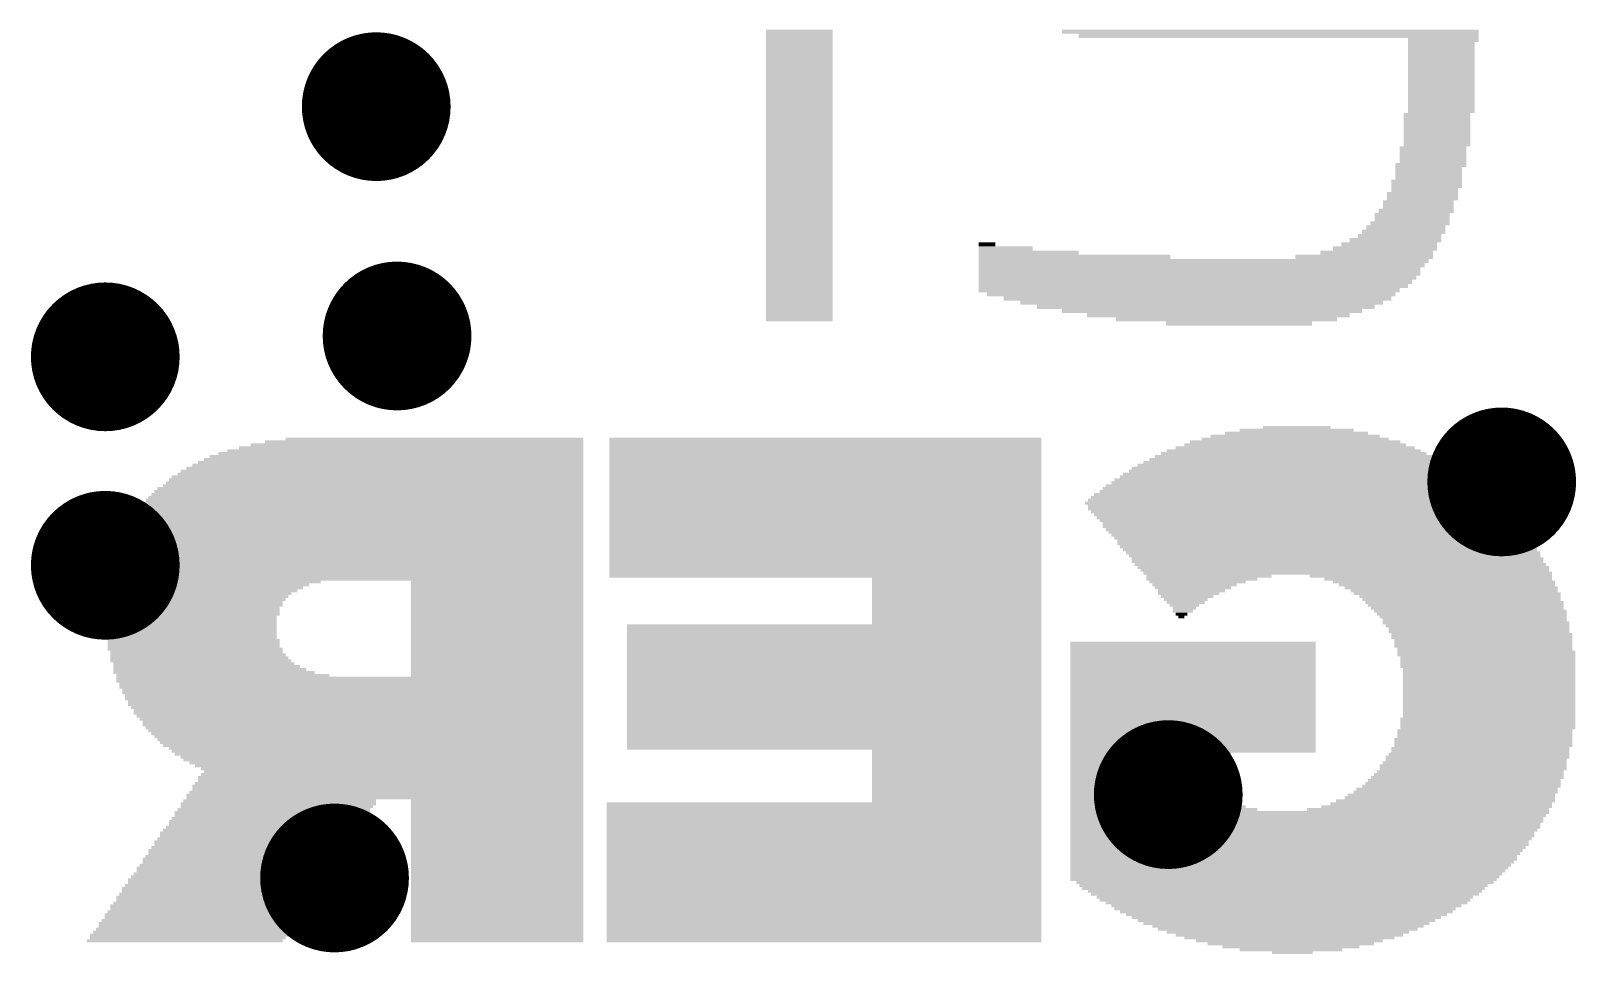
# Model space of a CAD drawing. Extents: x 0 to 50.8, y 0 to 22.9.
# Drawn here: x 7.42 to 16.84, y 6.78 to 12.4 of the extents above; entities that cross this region are included whole.
import ezdxf

# ---------------------------------------------------------------- set-up
doc = ezdxf.new("R2010")
doc.units = 0
doc.layers.add('18', color=110, linetype='CONTINUOUS')
doc.layers.add('22', color=6, linetype='CONTINUOUS')

# ---------------------------------------------------------------- blocks, each defined once
blk = doc.blocks.new('RECT')
blk.add_solid([(-0.5, -0.5), (0.5, -0.5), (-0.5, 0.5), (0.5, 0.5)])
blk = doc.blocks.new('ROUNDV')
at = {"const_width": 0.5}
blk.add_lwpolyline([(0, -0.25, 1), (0, 0.25, 1), (0, -0.25)], format="xyb", dxfattribs=at)

msp = doc.modelspace()

# ---------------------------------------------------------------- block references
at = {"layer": '18', "xscale": 0.9064, "yscale": 0.9064}
for p in [(9.525, 11.938), (9.525, 11.938), (9.652, 10.541), (9.652, 10.541), (7.874, 10.414), (7.874, 10.414), (16.383, 9.652), (16.383, 9.652), (7.874, 9.144), (7.874, 9.144), (14.351, 7.747), (14.351, 7.747), (9.271, 7.239), (9.271, 7.239)]:
    msp.add_blockref('ROUNDV', p, dxfattribs=at)
at = {"layer": '22', "rotation": 180}
for p, xscale, yscale in [((12.1031, 12.3952), 0.4064, 0.0254), ((12.1031, 12.3698), 0.4064, 0.0254), ((12.1031, 12.3444), 0.4064, 0.0254), ((14.9733, 12.3952), 2.54, 0.0254), ((15.0241, 12.3698), 2.4384, 0.0254), ((16.0274, 12.3444), 0.4318, 0.0254), ((12.1031, 12.319), 0.4064, 0.0254), ((12.1031, 12.2936), 0.4064, 0.0254), ((12.1031, 12.2682), 0.4064, 0.0254), ((12.1031, 12.2428), 0.4064, 0.0254), ((16.0147, 12.319), 0.4064, 0.0254), ((16.0147, 12.2936), 0.4064, 0.0254), ((16.0147, 12.2682), 0.4064, 0.0254), ((16.0147, 12.2428), 0.4064, 0.0254), ((12.1031, 12.2174), 0.4064, 0.0254), ((12.1031, 12.192), 0.4064, 0.0254), ((12.1031, 12.1666), 0.4064, 0.0254), ((12.1031, 12.1412), 0.4064, 0.0254), ((16.0147, 12.2174), 0.4064, 0.0254), ((16.0147, 12.192), 0.4064, 0.0254), ((16.0147, 12.1666), 0.4064, 0.0254), ((16.0147, 12.1412), 0.4064, 0.0254), ((12.1031, 12.1158), 0.4064, 0.0254), ((12.1031, 12.0904), 0.4064, 0.0254), ((12.1031, 12.065), 0.4064, 0.0254), ((12.1031, 12.0396), 0.4064, 0.0254), ((16.0147, 12.1158), 0.4064, 0.0254), ((16.0147, 12.0904), 0.4064, 0.0254), ((16.0147, 12.065), 0.4064, 0.0254), ((16.0147, 12.0396), 0.4064, 0.0254), ((12.1031, 12.0142), 0.4064, 0.0254), ((12.1031, 11.9888), 0.4064, 0.0254), ((12.1031, 11.9634), 0.4064, 0.0254), ((16.0147, 12.0142), 0.4064, 0.0254), ((16.0147, 11.9888), 0.4064, 0.0254), ((16.0147, 11.9634), 0.4064, 0.0254), ((12.1031, 11.938), 0.4064, 0.0254), ((12.1031, 11.9126), 0.4064, 0.0254), ((12.1031, 11.8872), 0.4064, 0.0254), ((12.1031, 11.8618), 0.4064, 0.0254), ((15.9893, 11.8872), 0.4064, 0.0254), ((15.9893, 11.8618), 0.4064, 0.0254), ((16.0147, 11.938), 0.4064, 0.0254), ((16.0147, 11.9126), 0.4064, 0.0254), ((12.1031, 11.8364), 0.4064, 0.0254), ((12.1031, 11.811), 0.4064, 0.0254), ((12.1031, 11.7856), 0.4064, 0.0254), ((12.1031, 11.7602), 0.4064, 0.0254), ((15.9893, 11.8364), 0.4064, 0.0254), ((15.9893, 11.811), 0.4064, 0.0254), ((15.9893, 11.7856), 0.4064, 0.0254), ((15.9893, 11.7602), 0.4064, 0.0254), ((12.1031, 11.7348), 0.4064, 0.0254), ((12.1031, 11.7094), 0.4064, 0.0254), ((12.1031, 11.684), 0.4064, 0.0254), ((15.9639, 11.684), 0.4064, 0.0254), ((15.9893, 11.7348), 0.4064, 0.0254), ((15.9893, 11.7094), 0.4064, 0.0254), ((12.1031, 11.6586), 0.4064, 0.0254), ((12.1031, 11.6332), 0.4064, 0.0254), ((12.1031, 11.6078), 0.4064, 0.0254), ((12.1031, 11.5824), 0.4064, 0.0254), ((15.9512, 11.5824), 0.4318, 0.0254), ((15.9639, 11.6586), 0.4064, 0.0254), ((15.9639, 11.6332), 0.4064, 0.0254), ((15.9639, 11.6078), 0.4064, 0.0254), ((12.1031, 11.557), 0.4064, 0.0254), ((12.1031, 11.5316), 0.4064, 0.0254), ((12.1031, 11.5062), 0.4064, 0.0254), ((12.1031, 11.4808), 0.4064, 0.0254), ((15.9258, 11.4808), 0.4318, 0.0254), ((15.9385, 11.557), 0.4064, 0.0254), ((15.9385, 11.5316), 0.4064, 0.0254), ((15.9385, 11.5062), 0.4064, 0.0254), ((12.1031, 11.4554), 0.4064, 0.0254), ((12.1031, 11.43), 0.4064, 0.0254), ((12.1031, 11.4046), 0.4064, 0.0254), ((15.9004, 11.4046), 0.4318, 0.0254), ((15.9258, 11.4554), 0.4318, 0.0254), ((15.9131, 11.43), 0.4064, 0.0254), ((12.1031, 11.3792), 0.4064, 0.0254), ((12.1031, 11.3538), 0.4064, 0.0254), ((12.1031, 11.3284), 0.4064, 0.0254), ((12.1031, 11.303), 0.4064, 0.0254), ((15.8623, 11.303), 0.4572, 0.0254), ((15.875, 11.3538), 0.4318, 0.0254), ((15.875, 11.3284), 0.4318, 0.0254), ((15.9004, 11.3792), 0.4318, 0.0254), ((12.1031, 11.2776), 0.4064, 0.0254), ((12.1031, 11.2522), 0.4064, 0.0254), ((12.1031, 11.2268), 0.4064, 0.0254), ((12.1031, 11.2014), 0.4064, 0.0254), ((15.7988, 11.2014), 0.4826, 0.0254), ((15.8242, 11.2268), 0.4826, 0.0254), ((15.8369, 11.2776), 0.4572, 0.0254), ((15.8369, 11.2522), 0.4572, 0.0254), ((12.1031, 11.176), 0.4064, 0.0254), ((12.1031, 11.1506), 0.4064, 0.0254), ((12.1031, 11.1252), 0.4064, 0.0254), ((12.1031, 11.0998), 0.4064, 0.0254), ((13.2461, 11.0998), 0.1016, 0.0254), ((15.6972, 11.0998), 0.5842, 0.0254), ((15.7353, 11.1252), 0.5588, 0.0254), ((15.7607, 11.1506), 0.508, 0.0254), ((15.7861, 11.176), 0.508, 0.0254), ((12.1031, 11.0744), 0.4064, 0.0254), ((12.1031, 11.049), 0.4064, 0.0254), ((12.1031, 11.0236), 0.4064, 0.0254), ((13.3604, 11.0744), 0.3302, 0.0254), ((13.5001, 11.049), 0.6096, 0.0254), ((13.7795, 11.0236), 1.1684, 0.0254), ((15.5448, 11.0236), 0.8382, 0.0254), ((15.621, 11.049), 0.6858, 0.0254), ((15.6718, 11.0744), 0.635, 0.0254), ((12.1031, 10.9982), 0.4064, 0.0254), ((12.1031, 10.9728), 0.4064, 0.0254), ((12.1031, 10.9474), 0.4064, 0.0254), ((12.1031, 10.922), 0.4064, 0.0254), ((14.5669, 10.9982), 2.7432, 0.0254), ((14.5542, 10.9728), 2.7178, 0.0254), ((14.5415, 10.9474), 2.6924, 0.0254), ((14.5415, 10.922), 2.6924, 0.0254), ((12.1031, 10.8966), 0.4064, 0.0254), ((12.1031, 10.8712), 0.4064, 0.0254), ((12.1031, 10.8458), 0.4064, 0.0254), ((12.1031, 10.8204), 0.4064, 0.0254), ((14.5288, 10.8966), 2.667, 0.0254), ((14.5161, 10.8712), 2.6416, 0.0254), ((14.5034, 10.8458), 2.6162, 0.0254), ((14.478, 10.8204), 2.5654, 0.0254), ((12.1031, 10.795), 0.4064, 0.0254), ((12.1031, 10.7696), 0.4064, 0.0254), ((12.1031, 10.7442), 0.4064, 0.0254), ((14.4907, 10.795), 2.4892, 0.0254), ((14.5288, 10.7696), 2.3622, 0.0254), ((14.5542, 10.7442), 2.2098, 0.0254), ((12.1031, 10.7188), 0.4064, 0.0254), ((12.1031, 10.6934), 0.4064, 0.0254), ((12.1031, 10.668), 0.4064, 0.0254), ((12.1031, 10.6426), 0.4064, 0.0254), ((14.5796, 10.7188), 2.0574, 0.0254), ((14.6177, 10.6934), 1.8288, 0.0254), ((14.6558, 10.668), 1.6002, 0.0254), ((14.7066, 10.6426), 1.3462, 0.0254), ((14.7828, 10.6172), 0.889, 0.0254), ((15.1333, 9.9847), 0.4089, 0.0178), ((9.7727, 9.8781), 2.0269, 0.0178), ((9.8171, 9.8958), 1.938, 0.0178), ((9.8793, 9.9136), 1.8136, 0.0178), ((12.2619, 9.9136), 2.6314, 0.0178), ((12.2619, 9.8958), 2.6314, 0.0178), ((12.2619, 9.8781), 2.6314, 0.0178), ((15.1244, 9.8781), 1.3513, 0.0178), ((15.1244, 9.8958), 1.2802, 0.0178), ((15.1244, 9.9136), 1.1379, 0.0178), ((15.1244, 9.9314), 1.0312, 0.0178), ((15.1333, 9.9492), 0.8712, 0.0178), ((15.1333, 9.967), 0.6934, 0.0178), ((9.6304, 9.7892), 2.3114, 0.0178), ((9.6482, 9.8069), 2.2758, 0.0178), ((9.6749, 9.8247), 2.2225, 0.0178), ((9.7015, 9.8425), 2.1692, 0.0178), ((9.7371, 9.8603), 2.098, 0.0178), ((12.2619, 9.8603), 2.6314, 0.0178), ((12.2619, 9.8425), 2.6314, 0.0178), ((12.2619, 9.8247), 2.6314, 0.0178), ((12.2619, 9.8069), 2.6314, 0.0178), ((12.2619, 9.7892), 2.6314, 0.0178), ((15.1155, 9.7892), 1.7602, 0.0178), ((15.1244, 9.8069), 1.7069, 0.0178), ((15.1155, 9.8247), 1.618, 0.0178), ((15.1155, 9.8425), 1.5469, 0.0178), ((15.1244, 9.8603), 1.458, 0.0178), ((9.5504, 9.7003), 2.4714, 0.0178), ((9.5593, 9.718), 2.4536, 0.0178), ((9.5771, 9.7358), 2.4181, 0.0178), ((9.5949, 9.7536), 2.3825, 0.0178), ((9.6126, 9.7714), 2.347, 0.0178), ((12.2619, 9.7714), 2.6314, 0.0178), ((12.2619, 9.7536), 2.6314, 0.0178), ((12.2619, 9.7358), 2.6314, 0.0178), ((12.2619, 9.718), 2.6314, 0.0178), ((12.2619, 9.7003), 2.6314, 0.0178), ((15.1155, 9.7003), 2.0803, 0.0178), ((15.1155, 9.718), 2.0091, 0.0178), ((15.1155, 9.7358), 1.9736, 0.0178), ((15.1155, 9.7536), 1.9025, 0.0178), ((15.1155, 9.7714), 1.8313, 0.0178), ((9.4882, 9.6114), 2.5959, 0.0178), ((9.506, 9.6291), 2.5603, 0.0178), ((9.5148, 9.6469), 2.5425, 0.0178), ((9.5237, 9.6647), 2.5248, 0.0178), ((9.5326, 9.6825), 2.507, 0.0178), ((12.2619, 9.6825), 2.6314, 0.0178), ((12.2619, 9.6647), 2.6314, 0.0178), ((12.2619, 9.6469), 2.6314, 0.0178), ((12.2619, 9.6291), 2.6314, 0.0178), ((12.2619, 9.6114), 2.6314, 0.0178), ((15.1155, 9.6114), 2.3292, 0.0178), ((15.1067, 9.6291), 2.2758, 0.0178), ((15.1155, 9.6469), 2.2225, 0.0178), ((15.1155, 9.6647), 2.1869, 0.0178), ((15.1155, 9.6825), 2.1158, 0.0178), ((9.4437, 9.5225), 2.6848, 0.0178), ((9.4437, 9.5047), 2.6848, 0.0178), ((9.4526, 9.5402), 2.667, 0.0178), ((9.4615, 9.558), 2.6492, 0.0178), ((9.4704, 9.5758), 2.6314, 0.0178), ((9.4793, 9.5936), 2.6137, 0.0178), ((12.2619, 9.5936), 2.6314, 0.0178), ((12.2619, 9.5758), 2.6314, 0.0178), ((12.2619, 9.558), 2.6314, 0.0178), ((12.2619, 9.5402), 2.6314, 0.0178), ((12.2619, 9.5225), 2.6314, 0.0178), ((12.2619, 9.5047), 2.6314, 0.0178), ((15.1067, 9.5225), 2.5248, 0.0178), ((15.1244, 9.5047), 2.5248, 0.0178), ((15.1067, 9.5402), 2.4892, 0.0178), ((15.1067, 9.558), 2.4536, 0.0178), ((15.1067, 9.5758), 2.4181, 0.0178), ((15.1155, 9.5936), 2.3647, 0.0178), ((9.4082, 9.4158), 2.7559, 0.0178), ((9.417, 9.4513), 2.7381, 0.0178), ((9.417, 9.4336), 2.7381, 0.0178), ((9.4259, 9.4691), 2.7203, 0.0178), ((9.4348, 9.4869), 2.7026, 0.0178), ((12.2619, 9.4869), 2.6314, 0.0178), ((12.2619, 9.4691), 2.6314, 0.0178), ((12.2619, 9.4513), 2.6314, 0.0178), ((12.2619, 9.4336), 2.6314, 0.0178), ((12.2619, 9.4158), 2.6314, 0.0178), ((15.1333, 9.4869), 2.5425, 0.0178), ((15.1511, 9.4691), 2.5425, 0.0178), ((15.1689, 9.4513), 2.5425, 0.0178), ((15.1867, 9.4336), 2.5425, 0.0178), ((15.2044, 9.4158), 2.5425, 0.0178), ((9.3815, 9.3269), 2.8092, 0.0178), ((9.3904, 9.3624), 2.7915, 0.0178), ((9.3904, 9.3447), 2.7915, 0.0178), ((9.3993, 9.398), 2.7737, 0.0178), ((9.3993, 9.3802), 2.7737, 0.0178), ((12.2619, 9.398), 2.6314, 0.0178), ((12.2619, 9.3802), 2.6314, 0.0178), ((12.2619, 9.3624), 2.6314, 0.0178), ((12.2619, 9.3447), 2.6314, 0.0178), ((12.2619, 9.3269), 2.6314, 0.0178), ((15.2222, 9.398), 2.5425, 0.0178), ((15.2222, 9.3802), 2.5425, 0.0178), ((15.24, 9.3624), 2.5425, 0.0178), ((15.2578, 9.3447), 2.5425, 0.0178), ((15.2756, 9.3269), 2.5425, 0.0178), ((9.3637, 9.2558), 2.8448, 0.0178), ((9.3637, 9.238), 2.8448, 0.0178), ((9.3637, 9.2202), 2.8448, 0.0178), ((9.3726, 9.2913), 2.827, 0.0178), ((9.3726, 9.2735), 2.827, 0.0178), ((9.3815, 9.3091), 2.8092, 0.0178), ((12.2619, 9.3091), 2.6314, 0.0178), ((12.2619, 9.2913), 2.6314, 0.0178), ((12.2619, 9.2735), 2.6314, 0.0178), ((12.2619, 9.2558), 2.6314, 0.0178), ((12.2619, 9.238), 2.6314, 0.0178), ((12.2619, 9.2202), 2.6314, 0.0178), ((15.2845, 9.3091), 2.5248, 0.0178), ((15.3022, 9.2913), 2.5248, 0.0178), ((15.3111, 9.2735), 2.5425, 0.0178), ((15.32, 9.2558), 2.5248, 0.0178), ((15.3378, 9.238), 2.5248, 0.0178), ((15.3556, 9.2202), 2.5248, 0.0178), ((9.3459, 9.1313), 2.8804, 0.0178), ((9.3548, 9.2024), 2.8626, 0.0178), ((9.3548, 9.1846), 2.8626, 0.0178), ((9.3548, 9.1669), 2.8626, 0.0178), ((9.3548, 9.1491), 2.8626, 0.0178), ((12.2619, 9.2024), 2.6314, 0.0178), ((12.2619, 9.1846), 2.6314, 0.0178), ((12.2619, 9.1669), 2.6314, 0.0178), ((12.2619, 9.1491), 2.6314, 0.0178), ((12.2619, 9.1313), 2.6314, 0.0178), ((15.3645, 9.2024), 2.507, 0.0178), ((15.3822, 9.1846), 2.507, 0.0178), ((15.3822, 9.1669), 2.507, 0.0178), ((15.4, 9.1491), 2.507, 0.0178), ((15.4178, 9.1313), 2.507, 0.0178), ((8.5369, 9.0424), 1.2979, 0.0178), ((9.3459, 9.1135), 2.8804, 0.0178), ((9.3459, 9.0957), 2.8804, 0.0178), ((9.3459, 9.078), 2.8804, 0.0178), ((9.3459, 9.0602), 2.8804, 0.0178), ((10.2616, 9.0424), 1.049, 0.0178), ((12.2619, 9.1135), 2.6314, 0.0178), ((12.2619, 9.0957), 2.6314, 0.0178), ((12.2619, 9.078), 2.6314, 0.0178), ((13.062, 9.0602), 1.0312, 0.0178), ((13.062, 9.0424), 1.0312, 0.0178), ((15.4267, 9.1135), 2.4892, 0.0178), ((15.4445, 9.0957), 2.4892, 0.0178), ((14.5999, 9.078), 0.7645, 0.0178), ((14.5555, 9.0602), 0.6756, 0.0178), ((14.5288, 9.0424), 0.5867, 0.0178), ((15.9512, 9.078), 1.4757, 0.0178), ((15.9957, 9.0602), 1.3868, 0.0178), ((16.0312, 9.0424), 1.3513, 0.0178), ((8.4836, 9.0068), 1.1913, 0.0178), ((8.4391, 8.9535), 1.1024, 0.0178), ((8.5014, 9.0246), 1.2268, 0.0178), ((8.4658, 8.9891), 1.1557, 0.0178), ((8.448, 8.9713), 1.1201, 0.0178), ((10.2616, 9.0246), 1.049, 0.0178), ((10.2616, 9.0068), 1.049, 0.0178), ((10.2616, 8.9891), 1.049, 0.0178), ((10.2616, 8.9713), 1.049, 0.0178), ((10.2616, 8.9535), 1.049, 0.0178), ((13.062, 9.0246), 1.0312, 0.0178), ((13.062, 9.0068), 1.0312, 0.0178), ((13.062, 8.9891), 1.0312, 0.0178), ((13.062, 8.9713), 1.0312, 0.0178), ((13.062, 8.9535), 1.0312, 0.0178), ((14.511, 9.0246), 0.5156, 0.0178), ((14.5021, 9.0068), 0.4623, 0.0178), ((14.4932, 8.9891), 0.4089, 0.0178), ((14.4755, 8.9713), 0.3734, 0.0178), ((14.4666, 8.9535), 0.32, 0.0178), ((16.049, 9.0246), 1.3157, 0.0178), ((16.0757, 9.0068), 1.2979, 0.0178), ((16.0934, 8.9891), 1.2624, 0.0178), ((16.1112, 8.9713), 1.2624, 0.0178), ((16.129, 8.9535), 1.2268, 0.0178), ((8.4303, 8.9357), 1.0846, 0.0178), ((8.4214, 8.9179), 1.0668, 0.0178), ((8.4214, 8.9002), 1.0668, 0.0178), ((8.4125, 8.8824), 1.049, 0.0178), ((8.4125, 8.8646), 1.049, 0.0178), ((8.4125, 8.8468), 1.049, 0.0178), ((10.2616, 8.9357), 1.049, 0.0178), ((10.2616, 8.9179), 1.049, 0.0178), ((10.2616, 8.9002), 1.049, 0.0178), ((10.2616, 8.8824), 1.049, 0.0178), ((10.2616, 8.8646), 1.049, 0.0178), ((10.2616, 8.8468), 1.049, 0.0178), ((13.062, 8.9357), 1.0312, 0.0178), ((13.062, 8.9179), 1.0312, 0.0178), ((13.062, 8.9002), 1.0312, 0.0178), ((13.062, 8.8824), 1.0312, 0.0178), ((13.062, 8.8646), 1.0312, 0.0178), ((13.062, 8.8468), 1.0312, 0.0178), ((14.4577, 8.9357), 0.2667, 0.0178), ((14.4577, 8.9179), 0.2311, 0.0178), ((14.4488, 8.9002), 0.1778, 0.0178), ((14.4399, 8.8646), 0.1245, 0.0178), ((14.4488, 8.8824), 0.1422, 0.0178), ((14.431, 8.8468), 0.0711, 0.0178), ((16.1379, 8.9357), 1.209, 0.0178), ((16.1557, 8.9179), 1.209, 0.0178), ((16.1646, 8.9002), 1.1913, 0.0178), ((16.1735, 8.8824), 1.1735, 0.0178), ((16.1912, 8.8646), 1.1735, 0.0178), ((16.2001, 8.8468), 1.1557, 0.0178), ((8.4036, 8.829), 1.0312, 0.0178), ((8.4036, 8.8113), 1.0312, 0.0178), ((8.4036, 8.7935), 1.0312, 0.0178), ((8.4036, 8.7757), 1.0312, 0.0178), ((8.4036, 8.7579), 1.0312, 0.0178), ((10.2616, 8.829), 1.049, 0.0178), ((10.2616, 8.8113), 1.049, 0.0178), ((10.2616, 8.7935), 1.049, 0.0178), ((10.2616, 8.7757), 1.049, 0.0178), ((10.2616, 8.7579), 1.049, 0.0178), ((12.3152, 8.7757), 2.5248, 0.0178), ((12.3152, 8.7579), 2.5248, 0.0178), ((13.062, 8.829), 1.0312, 0.0178), ((13.062, 8.8113), 1.0312, 0.0178), ((13.062, 8.7935), 1.0312, 0.0178), ((14.431, 8.829), 0.0356, 0.0178), ((16.209, 8.829), 1.1379, 0.0178), ((16.2179, 8.8113), 1.1201, 0.0178), ((16.2268, 8.7935), 1.1379, 0.0178), ((16.2357, 8.7757), 1.1201, 0.0178), ((16.2446, 8.7579), 1.1024, 0.0178), ((8.4036, 8.7401), 1.0312, 0.0178), ((8.4036, 8.7224), 1.0312, 0.0178), ((8.4036, 8.7046), 1.0312, 0.0178), ((8.4125, 8.6868), 1.049, 0.0178), ((8.4125, 8.669), 1.049, 0.0178), ((10.2616, 8.7401), 1.049, 0.0178), ((10.2616, 8.7224), 1.049, 0.0178), ((10.2616, 8.7046), 1.049, 0.0178), ((10.2616, 8.6868), 1.049, 0.0178), ((10.2616, 8.669), 1.049, 0.0178), ((12.3152, 8.7401), 2.5248, 0.0178), ((12.3152, 8.7224), 2.5248, 0.0178), ((12.3152, 8.7046), 2.5248, 0.0178), ((12.3152, 8.6868), 2.5248, 0.0178), ((12.3152, 8.669), 2.5248, 0.0178), ((14.5021, 8.669), 1.4935, 0.0178), ((16.2446, 8.7401), 1.1024, 0.0178), ((16.2624, 8.7224), 1.1024, 0.0178), ((16.2624, 8.7046), 1.1024, 0.0178), ((16.2712, 8.6868), 1.0846, 0.0178), ((16.2712, 8.669), 1.0846, 0.0178), ((8.4125, 8.6512), 1.049, 0.0178), ((8.4214, 8.6335), 1.0668, 0.0178), ((8.4391, 8.5979), 1.0668, 0.0178), ((8.448, 8.5801), 1.0846, 0.0178), ((8.4569, 8.5623), 1.1024, 0.0178), ((8.4303, 8.6157), 1.049, 0.0178), ((10.2616, 8.6512), 1.049, 0.0178), ((10.2616, 8.6335), 1.049, 0.0178), ((10.2616, 8.6157), 1.049, 0.0178), ((10.2616, 8.5979), 1.049, 0.0178), ((10.2616, 8.5801), 1.049, 0.0178), ((10.2616, 8.5623), 1.049, 0.0178), ((12.3152, 8.6512), 2.5248, 0.0178), ((12.3152, 8.6335), 2.5248, 0.0178), ((12.3152, 8.6157), 2.5248, 0.0178), ((12.3152, 8.5979), 2.5248, 0.0178), ((12.3152, 8.5801), 2.5248, 0.0178), ((12.3152, 8.5623), 2.5248, 0.0178), ((14.5021, 8.6512), 1.4935, 0.0178), ((14.5021, 8.6335), 1.4935, 0.0178), ((14.5021, 8.6157), 1.4935, 0.0178), ((14.5021, 8.5979), 1.4935, 0.0178), ((14.5021, 8.5801), 1.4935, 0.0178), ((14.5021, 8.5623), 1.4935, 0.0178), ((16.2712, 8.6512), 1.0846, 0.0178), ((16.2801, 8.6335), 1.0668, 0.0178), ((16.289, 8.6157), 1.0846, 0.0178), ((16.289, 8.5979), 1.0846, 0.0178), ((16.2979, 8.5801), 1.0668, 0.0178), ((16.2979, 8.5623), 1.0668, 0.0178), ((8.4747, 8.5446), 1.1024, 0.0178), ((8.4925, 8.5268), 1.1379, 0.0178), ((8.5369, 8.4912), 1.2268, 0.0178), ((8.5103, 8.509), 1.1735, 0.0178), ((8.5903, 8.4734), 1.2979, 0.0178), ((10.2616, 8.5446), 1.049, 0.0178), ((10.2616, 8.5268), 1.049, 0.0178), ((10.2616, 8.509), 1.049, 0.0178), ((10.2616, 8.4912), 1.049, 0.0178), ((10.2616, 8.4734), 1.049, 0.0178), ((12.3152, 8.5446), 2.5248, 0.0178), ((12.3152, 8.5268), 2.5248, 0.0178), ((12.3152, 8.509), 2.5248, 0.0178), ((12.3152, 8.4912), 2.5248, 0.0178), ((12.3152, 8.4734), 2.5248, 0.0178), ((14.5021, 8.5446), 1.4935, 0.0178), ((14.5021, 8.5268), 1.4935, 0.0178), ((14.5021, 8.509), 1.4935, 0.0178), ((14.5021, 8.4912), 1.4935, 0.0178), ((14.5021, 8.4734), 1.4935, 0.0178), ((16.2979, 8.5446), 1.0668, 0.0178), ((16.2979, 8.5268), 1.0668, 0.0178), ((16.3068, 8.509), 1.049, 0.0178), ((16.3068, 8.4912), 1.049, 0.0178), ((16.3068, 8.4734), 1.049, 0.0178), ((9.3637, 8.4557), 2.8448, 0.0178), ((9.3637, 8.4379), 2.8448, 0.0178), ((9.3726, 8.4201), 2.827, 0.0178), ((9.3726, 8.4023), 2.827, 0.0178), ((9.3815, 8.3845), 2.8092, 0.0178), ((12.3152, 8.4557), 2.5248, 0.0178), ((12.3152, 8.4379), 2.5248, 0.0178), ((12.3152, 8.4201), 2.5248, 0.0178), ((12.3152, 8.4023), 2.5248, 0.0178), ((12.3152, 8.3845), 2.5248, 0.0178), ((14.5021, 8.4557), 1.4935, 0.0178), ((14.5021, 8.4379), 1.4935, 0.0178), ((14.5021, 8.4201), 1.4935, 0.0178), ((14.5021, 8.4023), 1.4935, 0.0178), ((14.5021, 8.3845), 1.4935, 0.0178), ((16.3068, 8.4557), 1.049, 0.0178), ((16.3068, 8.4379), 1.049, 0.0178), ((16.3068, 8.4201), 1.049, 0.0178), ((16.3068, 8.4023), 1.049, 0.0178), ((16.3068, 8.3845), 1.049, 0.0178), ((9.3815, 8.3668), 2.8092, 0.0178), ((9.3904, 8.349), 2.7915, 0.0178), ((9.3904, 8.3312), 2.7915, 0.0178), ((9.3993, 8.3134), 2.7737, 0.0178), ((9.3993, 8.2956), 2.7737, 0.0178), ((9.4082, 8.2779), 2.7559, 0.0178), ((12.3152, 8.3668), 2.5248, 0.0178), ((12.3152, 8.349), 2.5248, 0.0178), ((12.3152, 8.3312), 2.5248, 0.0178), ((12.3152, 8.3134), 2.5248, 0.0178), ((12.3152, 8.2956), 2.5248, 0.0178), ((12.3152, 8.2779), 2.5248, 0.0178), ((14.5021, 8.3668), 1.4935, 0.0178), ((14.5021, 8.349), 1.4935, 0.0178), ((14.5021, 8.3312), 1.4935, 0.0178), ((14.5021, 8.3134), 1.4935, 0.0178), ((14.5021, 8.2956), 1.4935, 0.0178), ((14.5021, 8.2779), 1.4935, 0.0178), ((16.3068, 8.3668), 1.049, 0.0178), ((16.3068, 8.349), 1.049, 0.0178), ((16.3068, 8.3312), 1.049, 0.0178), ((16.3068, 8.3134), 1.049, 0.0178), ((16.3068, 8.2956), 1.049, 0.0178), ((16.3068, 8.2779), 1.049, 0.0178), ((9.417, 8.2601), 2.7381, 0.0178), ((9.417, 8.2423), 2.7381, 0.0178), ((9.4259, 8.2245), 2.7203, 0.0178), ((9.4348, 8.2067), 2.7026, 0.0178), ((9.4437, 8.189), 2.6848, 0.0178), ((12.3152, 8.2601), 2.5248, 0.0178), ((12.3152, 8.2423), 2.5248, 0.0178), ((12.3152, 8.2245), 2.5248, 0.0178), ((12.3152, 8.2067), 2.5248, 0.0178), ((12.3152, 8.189), 2.5248, 0.0178), ((14.5021, 8.2601), 1.4935, 0.0178), ((14.5021, 8.2423), 1.4935, 0.0178), ((14.5021, 8.2245), 1.4935, 0.0178), ((14.5021, 8.2067), 1.4935, 0.0178), ((14.5021, 8.189), 1.4935, 0.0178), ((16.2979, 8.2067), 1.0668, 0.0178), ((16.2979, 8.189), 1.0668, 0.0178), ((16.3068, 8.2601), 1.049, 0.0178), ((16.3068, 8.2423), 1.049, 0.0178), ((16.3068, 8.2245), 1.049, 0.0178), ((9.4437, 8.1712), 2.6848, 0.0178), ((9.4526, 8.1534), 2.667, 0.0178), ((9.4615, 8.1356), 2.6492, 0.0178), ((9.4704, 8.1178), 2.6314, 0.0178), ((9.4793, 8.1001), 2.6137, 0.0178), ((12.3152, 8.1712), 2.5248, 0.0178), ((12.3152, 8.1534), 2.5248, 0.0178), ((12.3152, 8.1356), 2.5248, 0.0178), ((12.3152, 8.1178), 2.5248, 0.0178), ((12.3152, 8.1001), 2.5248, 0.0178), ((14.5021, 8.1712), 1.4935, 0.0178), ((14.5021, 8.1534), 1.4935, 0.0178), ((14.5021, 8.1356), 1.4935, 0.0178), ((14.5021, 8.1178), 1.4935, 0.0178), ((14.5021, 8.1001), 1.4935, 0.0178), ((16.2801, 8.1356), 1.0668, 0.0178), ((16.2801, 8.1178), 1.0668, 0.0178), ((16.2801, 8.1001), 1.0668, 0.0178), ((16.2979, 8.1712), 1.0668, 0.0178), ((16.2979, 8.1534), 1.0668, 0.0178), ((9.4882, 8.0823), 2.5959, 0.0178), ((9.4971, 8.0645), 2.5781, 0.0178), ((9.506, 8.0467), 2.5603, 0.0178), ((9.5237, 8.0289), 2.5248, 0.0178), ((9.5326, 8.0112), 2.507, 0.0178), ((12.3152, 8.0823), 2.5248, 0.0178), ((12.3152, 8.0645), 2.5248, 0.0178), ((12.3152, 8.0467), 2.5248, 0.0178), ((12.3152, 8.0289), 2.5248, 0.0178), ((13.062, 8.0112), 1.0312, 0.0178), ((14.5021, 8.0823), 1.4935, 0.0178), ((14.5021, 8.0645), 1.4935, 0.0178), ((14.5021, 8.0467), 1.4935, 0.0178), ((14.5021, 8.0289), 1.4935, 0.0178), ((14.5021, 8.0112), 1.4935, 0.0178), ((16.2535, 8.0289), 1.0846, 0.0178), ((16.2535, 8.0112), 1.0846, 0.0178), ((16.2712, 8.0823), 1.0846, 0.0178), ((16.2712, 8.0645), 1.0846, 0.0178), ((16.2712, 8.0467), 1.0846, 0.0178), ((9.5415, 7.9934), 2.4892, 0.0178), ((9.5593, 7.9756), 2.4536, 0.0178), ((9.5682, 7.9578), 2.4359, 0.0178), ((9.586, 7.94), 2.4003, 0.0178), ((9.6037, 7.9223), 2.3647, 0.0178), ((9.6215, 7.9045), 2.3292, 0.0178), ((13.062, 7.9934), 1.0312, 0.0178), ((13.062, 7.9756), 1.0312, 0.0178), ((13.062, 7.9578), 1.0312, 0.0178), ((13.062, 7.94), 1.0312, 0.0178), ((13.062, 7.9223), 1.0312, 0.0178), ((13.062, 7.9045), 1.0312, 0.0178), ((14.2443, 7.9934), 0.9779, 0.0178), ((14.2443, 7.9756), 0.9779, 0.0178), ((14.2443, 7.9578), 0.9779, 0.0178), ((14.2443, 7.94), 0.9779, 0.0178), ((14.2443, 7.9223), 0.9779, 0.0178), ((14.2443, 7.9045), 0.9779, 0.0178), ((16.209, 7.9223), 1.1379, 0.0178), ((16.209, 7.9045), 1.1379, 0.0178), ((16.2179, 7.94), 1.1201, 0.0178), ((16.2268, 7.9578), 1.1024, 0.0178), ((16.2357, 7.9756), 1.1201, 0.0178), ((16.2446, 7.9934), 1.1024, 0.0178), ((9.6037, 7.8156), 2.3647, 0.0178), ((9.6126, 7.8511), 2.347, 0.0178), ((9.6126, 7.8334), 2.347, 0.0178), ((9.6215, 7.8689), 2.3292, 0.0178), ((9.6304, 7.8867), 2.3114, 0.0178), ((13.062, 7.8867), 1.0312, 0.0178), ((13.062, 7.8689), 1.0312, 0.0178), ((13.062, 7.8511), 1.0312, 0.0178), ((13.062, 7.8334), 1.0312, 0.0178), ((13.062, 7.8156), 1.0312, 0.0178), ((14.2443, 7.8867), 0.9779, 0.0178), ((14.2443, 7.8689), 0.9779, 0.0178), ((14.2443, 7.8511), 0.9779, 0.0178), ((14.2443, 7.8334), 0.9779, 0.0178), ((14.2443, 7.8156), 0.9779, 0.0178), ((16.1468, 7.8156), 1.1913, 0.0178), ((16.1557, 7.8334), 1.1735, 0.0178), ((16.1735, 7.8511), 1.1735, 0.0178), ((16.1823, 7.8689), 1.1557, 0.0178), ((16.1912, 7.8867), 1.1379, 0.0178), ((9.5771, 7.7445), 2.4181, 0.0178), ((9.5771, 7.7267), 2.4181, 0.0178), ((9.586, 7.7622), 2.4003, 0.0178), ((9.5949, 7.7978), 2.3825, 0.0178), ((9.5949, 7.78), 2.3825, 0.0178), ((13.062, 7.7978), 1.0312, 0.0178), ((13.062, 7.78), 1.0312, 0.0178), ((13.062, 7.7622), 1.0312, 0.0178), ((13.062, 7.7445), 1.0312, 0.0178), ((13.062, 7.7267), 1.0312, 0.0178), ((14.2443, 7.7978), 0.9779, 0.0178), ((14.2443, 7.78), 0.9779, 0.0178), ((14.2443, 7.7622), 0.9779, 0.0178), ((14.2443, 7.7445), 0.9779, 0.0178), ((14.2443, 7.7267), 0.9779, 0.0178), ((16.0668, 7.7267), 1.2802, 0.0178), ((16.0757, 7.7445), 1.2624, 0.0178), ((16.1023, 7.7622), 1.2446, 0.0178), ((16.1112, 7.78), 1.2268, 0.0178), ((16.1379, 7.7978), 1.209, 0.0178), ((8.8925, 7.6378), 1.1913, 0.0178), ((8.8837, 7.62), 1.1735, 0.0178), ((8.9014, 7.6556), 1.1735, 0.0178), ((8.9192, 7.6733), 1.1735, 0.0178), ((8.9281, 7.6911), 1.1913, 0.0178), ((8.937, 7.7089), 1.1735, 0.0178), ((10.2616, 7.7089), 1.049, 0.0178), ((10.2616, 7.6911), 1.049, 0.0178), ((10.2616, 7.6733), 1.049, 0.0178), ((10.2616, 7.6556), 1.049, 0.0178), ((10.2616, 7.6378), 1.049, 0.0178), ((10.2616, 7.62), 1.049, 0.0178), ((12.253, 7.6911), 2.6492, 0.0178), ((12.253, 7.6733), 2.6492, 0.0178), ((12.253, 7.6556), 2.6492, 0.0178), ((12.253, 7.6378), 2.6492, 0.0178), ((12.253, 7.62), 2.6492, 0.0178), ((13.062, 7.7089), 1.0312, 0.0178), ((14.2443, 7.7089), 0.9779, 0.0178), ((14.2621, 7.6911), 1.0135, 0.0178), ((14.3243, 7.6556), 1.1379, 0.0178), ((15.2133, 7.6378), 2.9159, 0.0178), ((15.2044, 7.62), 2.8981, 0.0178), ((14.2888, 7.6733), 1.0668, 0.0178), ((15.9334, 7.6556), 1.4757, 0.0178), ((15.9868, 7.6733), 1.4046, 0.0178), ((16.0134, 7.6911), 1.3513, 0.0178), ((16.0401, 7.7089), 1.3335, 0.0178), ((8.8214, 7.5311), 1.1913, 0.0178), ((8.8303, 7.5489), 1.1735, 0.0178), ((8.857, 7.5844), 1.1913, 0.0178), ((8.8481, 7.5667), 1.1735, 0.0178), ((8.8659, 7.6022), 1.1735, 0.0178), ((10.2616, 7.6022), 1.049, 0.0178), ((10.2616, 7.5844), 1.049, 0.0178), ((10.2616, 7.5667), 1.049, 0.0178), ((10.2616, 7.5489), 1.049, 0.0178), ((10.2616, 7.5311), 1.049, 0.0178), ((12.253, 7.6022), 2.6492, 0.0178), ((12.253, 7.5844), 2.6492, 0.0178), ((12.253, 7.5667), 2.6492, 0.0178), ((12.253, 7.5489), 2.6492, 0.0178), ((12.253, 7.5311), 2.6492, 0.0178), ((15.1956, 7.6022), 2.8804, 0.0178), ((15.1956, 7.5844), 2.8804, 0.0178), ((15.1867, 7.5667), 2.8626, 0.0178), ((15.1867, 7.5489), 2.8626, 0.0178), ((15.1778, 7.5311), 2.8448, 0.0178), ((8.7592, 7.4422), 1.1735, 0.0178), ((8.7681, 7.46), 1.1913, 0.0178), ((8.7859, 7.4778), 1.1913, 0.0178), ((8.8036, 7.5133), 1.1913, 0.0178), ((8.7948, 7.4955), 1.1735, 0.0178), ((10.2616, 7.5133), 1.049, 0.0178), ((10.2616, 7.4955), 1.049, 0.0178), ((10.2616, 7.4778), 1.049, 0.0178), ((10.2616, 7.46), 1.049, 0.0178), ((10.2616, 7.4422), 1.049, 0.0178), ((12.253, 7.5133), 2.6492, 0.0178), ((12.253, 7.4955), 2.6492, 0.0178), ((12.253, 7.4778), 2.6492, 0.0178), ((12.253, 7.46), 2.6492, 0.0178), ((12.253, 7.4422), 2.6492, 0.0178), ((15.1511, 7.46), 2.7915, 0.0178), ((15.1511, 7.4422), 2.7915, 0.0178), ((15.1689, 7.5133), 2.827, 0.0178), ((15.1689, 7.4955), 2.827, 0.0178), ((15.16, 7.4778), 2.8092, 0.0178), ((8.697, 7.3533), 1.1913, 0.0178), ((8.6881, 7.3355), 1.1735, 0.0178), ((8.7147, 7.3711), 1.1913, 0.0178), ((8.7325, 7.4066), 1.1913, 0.0178), ((8.7236, 7.3889), 1.1735, 0.0178), ((8.7503, 7.4244), 1.1913, 0.0178), ((10.2616, 7.4244), 1.049, 0.0178), ((10.2616, 7.4066), 1.049, 0.0178), ((10.2616, 7.3889), 1.049, 0.0178), ((10.2616, 7.3711), 1.049, 0.0178), ((10.2616, 7.3533), 1.049, 0.0178), ((10.2616, 7.3355), 1.049, 0.0178), ((12.253, 7.4244), 2.6492, 0.0178), ((12.253, 7.4066), 2.6492, 0.0178), ((12.253, 7.3889), 2.6492, 0.0178), ((12.253, 7.3711), 2.6492, 0.0178), ((12.253, 7.3533), 2.6492, 0.0178), ((12.253, 7.3355), 2.6492, 0.0178), ((15.1422, 7.4244), 2.7737, 0.0178), ((15.1333, 7.4066), 2.7559, 0.0178), ((15.1244, 7.3889), 2.7381, 0.0178), ((15.1155, 7.3711), 2.7203, 0.0178), ((15.1155, 7.3533), 2.7203, 0.0178), ((15.1067, 7.3355), 2.7026, 0.0178), ((8.6258, 7.2466), 1.1913, 0.0178), ((8.6436, 7.2644), 1.1913, 0.0178), ((8.6525, 7.2822), 1.1735, 0.0178), ((8.6614, 7.3), 1.1913, 0.0178), ((8.6792, 7.3177), 1.1913, 0.0178), ((10.2616, 7.3177), 1.049, 0.0178), ((10.2616, 7.3), 1.049, 0.0178), ((10.2616, 7.2822), 1.049, 0.0178), ((10.2616, 7.2644), 1.049, 0.0178), ((10.2616, 7.2466), 1.049, 0.0178), ((12.253, 7.3177), 2.6492, 0.0178), ((12.253, 7.3), 2.6492, 0.0178), ((12.253, 7.2822), 2.6492, 0.0178), ((12.253, 7.2644), 2.6492, 0.0178), ((12.253, 7.2466), 2.6492, 0.0178), ((15.0622, 7.2466), 2.6137, 0.0178), ((15.0978, 7.3177), 2.6848, 0.0178), ((15.0889, 7.3), 2.667, 0.0178), ((15.08, 7.2822), 2.6492, 0.0178), ((15.0711, 7.2644), 2.6314, 0.0178), ((8.5725, 7.1755), 1.1913, 0.0178), ((8.5725, 7.1577), 1.1913, 0.0178), ((8.5903, 7.1933), 1.1913, 0.0178), ((8.6081, 7.2288), 1.1913, 0.0178), ((8.6081, 7.2111), 1.1913, 0.0178), ((10.2616, 7.2288), 1.049, 0.0178), ((10.2616, 7.2111), 1.049, 0.0178), ((10.2616, 7.1933), 1.049, 0.0178), ((10.2616, 7.1755), 1.049, 0.0178), ((10.2616, 7.1577), 1.049, 0.0178), ((12.253, 7.2288), 2.6492, 0.0178), ((12.253, 7.2111), 2.6492, 0.0178), ((12.253, 7.1933), 2.6492, 0.0178), ((12.253, 7.1755), 2.6492, 0.0178), ((12.253, 7.1577), 2.6492, 0.0178), ((15.0533, 7.2288), 2.5959, 0.0178), ((15.0622, 7.2111), 2.5425, 0.0178), ((15.0533, 7.1933), 2.4892, 0.0178), ((15.0533, 7.1755), 2.4536, 0.0178), ((15.0622, 7.1577), 2.4003, 0.0178), ((8.5014, 7.0688), 1.1913, 0.0178), ((8.5192, 7.0866), 1.1913, 0.0178), ((8.5369, 7.1222), 1.1913, 0.0178), ((8.5369, 7.1044), 1.1913, 0.0178), ((8.5547, 7.1399), 1.1913, 0.0178), ((10.2616, 7.1399), 1.049, 0.0178), ((10.2616, 7.1222), 1.049, 0.0178), ((10.2616, 7.1044), 1.049, 0.0178), ((10.2616, 7.0866), 1.049, 0.0178), ((10.2616, 7.0688), 1.049, 0.0178), ((12.253, 7.1399), 2.6492, 0.0178), ((12.253, 7.1222), 2.6492, 0.0178), ((12.253, 7.1044), 2.6492, 0.0178), ((12.253, 7.0866), 2.6492, 0.0178), ((12.253, 7.0688), 2.6492, 0.0178), ((15.0622, 7.1399), 2.3647, 0.0178), ((15.0622, 7.1222), 2.2936, 0.0178), ((15.0622, 7.1044), 2.2581, 0.0178), ((15.0711, 7.0866), 2.2047, 0.0178), ((15.0711, 7.0688), 2.1336, 0.0178), ((8.4303, 6.9621), 1.1913, 0.0178), ((8.448, 6.9799), 1.1913, 0.0178), ((8.4658, 7.0155), 1.1913, 0.0178), ((8.4658, 6.9977), 1.1913, 0.0178), ((8.4836, 7.0333), 1.1913, 0.0178), ((8.5014, 7.051), 1.1913, 0.0178), ((10.2616, 7.051), 1.049, 0.0178), ((10.2616, 7.0333), 1.049, 0.0178), ((10.2616, 7.0155), 1.049, 0.0178), ((10.2616, 6.9977), 1.049, 0.0178), ((10.2616, 6.9799), 1.049, 0.0178), ((10.2616, 6.9621), 1.049, 0.0178), ((12.253, 7.051), 2.6492, 0.0178), ((12.253, 7.0333), 2.6492, 0.0178), ((12.253, 7.0155), 2.6492, 0.0178), ((12.253, 6.9977), 2.6492, 0.0178), ((12.253, 6.9799), 2.6492, 0.0178), ((12.253, 6.9621), 2.6492, 0.0178), ((15.0622, 7.051), 2.0803, 0.0178), ((15.0711, 7.0333), 2.0269, 0.0178), ((15.0711, 7.0155), 1.9558, 0.0178), ((15.0711, 6.9977), 1.8847, 0.0178), ((15.0711, 6.9799), 1.8136, 0.0178), ((15.0711, 6.9621), 1.7424, 0.0178), ((8.3769, 6.8732), 1.1913, 0.0178), ((8.3858, 6.891), 1.209, 0.0178), ((8.3947, 6.9088), 1.1913, 0.0178), ((8.4125, 6.9266), 1.1913, 0.0178), ((8.4303, 6.9444), 1.1913, 0.0178), ((10.2616, 6.9444), 1.049, 0.0178), ((10.2616, 6.9266), 1.049, 0.0178), ((10.2616, 6.9088), 1.049, 0.0178), ((10.2616, 6.891), 1.049, 0.0178), ((10.2616, 6.8732), 1.049, 0.0178), ((12.253, 6.9444), 2.6492, 0.0178), ((12.253, 6.9266), 2.6492, 0.0178), ((12.253, 6.9088), 2.6492, 0.0178), ((12.253, 6.891), 2.6492, 0.0178), ((12.253, 6.8732), 2.6492, 0.0178), ((15.08, 6.9444), 1.6535, 0.0178), ((15.08, 6.9266), 1.5824, 0.0178), ((15.08, 6.9088), 1.4757, 0.0178), ((15.0889, 6.891), 1.3868, 0.0178), ((15.0889, 6.8732), 1.2802, 0.0178), ((8.3591, 6.8555), 1.1913, 0.0178), ((10.2616, 6.8555), 1.049, 0.0178), ((12.253, 6.8555), 2.6492, 0.0178), ((15.0889, 6.8555), 1.1379, 0.0178), ((15.0978, 6.8377), 1.0135, 0.0178), ((15.0978, 6.8199), 0.8357, 0.0178), ((15.0978, 6.8021), 0.6223, 0.0178), ((15.1067, 6.7843), 0.2489, 0.0178)]:
    msp.add_blockref('RECT', p, dxfattribs=dict(at, xscale=xscale, yscale=yscale))

doc.saveas('drawing.dxf')
